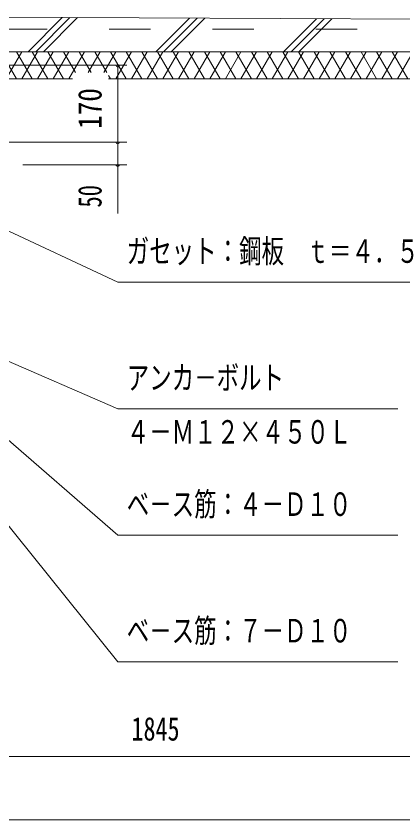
# Model space of a CAD drawing. Units: millimetres, scale not verified. Extents: x -31992 to 32005, y -14700 to 14700.
# Drawn here: x 24473 to 27469, y -4592 to 1634 of the extents above; entities that cross this region are included whole.
import ezdxf
from ezdxf.enums import TextEntityAlignment as Align

# ---------------------------------------------------------------- set-up
doc = ezdxf.new("R2010")
doc.units = ezdxf.units.MM
doc.header["$LTSCALE"] = 80
doc.linetypes.add('USER2', pattern=[10, 4, -6])
for name, color, linetype, lineweight in [('0-6_2-02BOLD', 7, 'Continuous', 18), ('0-7_2-12HIDDEN', 3, 'USER2', 18), ('0-A_2-52DIM', 3, 'Continuous', 18), ('0-B_2-62HATCH', 2, 'Continuous', 18)]:
    doc.layers.add(name, color=color, linetype=linetype, lineweight=lineweight)
doc.styles.add('ＭＳ ゴシック', font='')
doc.styles.get('ＭＳ ゴシック').set_extended_font_data('MS Gothic')

msp = doc.modelspace()

# ---------------------------------------------------------------- linework, layer by layer
at = {"layer": '0-6_2-02BOLD'}
for p, q in [((22563.8, 1634.25), (28865.37, 1602.9)), ((23230.37, 1357.9), (28865.37, 1357.9)), ((23230.37, 1147.9), (24910.37, 1147.9)), ((25190.37, 1147.9), (28865.37, 1147.9))]:
    msp.add_line(p, q, dxfattribs=at)
at = {"layer": '0-7_2-12HIDDEN'}
msp.add_line((14795.37, 1532.9), (28865.37, 1532.9), dxfattribs=at)
at = {"layer": '0-A_2-52DIM'}
for p, q in [((22540.87, 1252.9), (25330.37, 1252.9)), ((25274.37, 1252.9), (25246.37, 1252.9)), ((25260.37, 104.9), (25260.37, 1252.9)), ((25260.37, -427.1), (22709.37, 767.96)), ((22540.87, 657.9), (25330.37, 657.9)), ((25274.37, 657.9), (25246.37, 657.9)), ((24525.37, 482.9), (25330.37, 482.9)), ((25274.37, 482.9), (25246.37, 482.9)), ((25260.37, -1407.1), (22647.14, -272.9)), ((25260.37, -427.1), (28060.37, -427.1)), ((25260.37, -3367.1), (23409.08, -1064.65)), ((25260.37, -2387.1), (23778.55, -1100.3)), ((27430.37, -1407.1), (25260.37, -1407.1)), ((25260.37, -2387.1), (27430.37, -2387.1)), ((25260.37, -3367.1), (27430.37, -3367.1)), ((28865.37, -4102.1), (14795.37, -4102.1)), ((14795.37, -4592.1), (28865.37, -4592.1))]:
    msp.add_line(p, q, dxfattribs=at)
for centre in [(25260.37, 1252.9), (25260.37, 657.9), (25260.37, 482.9)]:
    msp.add_arc(centre, 14, 180, 0, dxfattribs=at)
at = {"layer": '0-B_2-62HATCH'}
for p, q in [((24565.83, 1357.9), (24830.9, 1622.97)), ((24625.23, 1357.9), (24890, 1622.68)), ((24684.62, 1357.9), (24949.1, 1622.39)), ((25555.78, 1357.9), (25815.94, 1618.07)), ((25615.17, 1357.9), (25875.05, 1617.78)), ((25674.57, 1357.9), (25934.15, 1617.49)), ((26545.73, 1357.9), (26801, 1613.17)), ((26605.12, 1357.9), (26860.09, 1612.88)), ((26664.52, 1357.9), (26919.2, 1612.59)), ((24477.52, 1147.9), (24356.27, 1357.9)), ((24396.69, 1147.9), (24517.93, 1357.9)), ((24598.76, 1147.9), (24477.52, 1357.9)), ((24517.93, 1147.9), (24639.17, 1357.9)), ((24720, 1147.9), (24598.76, 1357.9)), ((24639.17, 1147.9), (24760.42, 1357.9)), ((24841.25, 1147.9), (24720, 1357.9)), ((24760.42, 1147.9), (24881.66, 1357.9)), ((24934.54, 1196.31), (24841.25, 1357.9)), ((24881.66, 1147.9), (25002.9, 1357.9)), ((25055.79, 1196.31), (24962.49, 1357.9)), ((25030.86, 1196.31), (25124.15, 1357.9)), ((25177.03, 1196.31), (25083.73, 1357.9)), ((25152.1, 1196.31), (25245.39, 1357.9)), ((25326.22, 1147.9), (25204.98, 1357.9)), ((25245.39, 1147.9), (25366.64, 1357.9)), ((25447.47, 1147.9), (25326.22, 1357.9)), ((25366.64, 1147.9), (25487.88, 1357.9)), ((25568.71, 1147.9), (25447.47, 1357.9)), ((25487.88, 1147.9), (25609.12, 1357.9)), ((25689.95, 1147.9), (25568.71, 1357.9)), ((25609.12, 1147.9), (25730.36, 1357.9)), ((25811.2, 1147.9), (25689.95, 1357.9)), ((25730.37, 1147.9), (25851.61, 1357.9)), ((25932.44, 1147.9), (25811.2, 1357.9)), ((25851.61, 1147.9), (25972.85, 1357.9)), ((26053.68, 1147.9), (25932.44, 1357.9)), ((25972.85, 1147.9), (26094.1, 1357.9)), ((26174.93, 1147.9), (26053.69, 1357.9)), ((26094.1, 1147.9), (26215.35, 1357.9)), ((26296.17, 1147.9), (26174.93, 1357.9)), ((26215.35, 1147.9), (26336.58, 1357.9)), ((26417.41, 1147.9), (26296.17, 1357.9)), ((26336.58, 1147.9), (26457.83, 1357.9)), ((26538.66, 1147.9), (26417.42, 1357.9)), ((26457.83, 1147.9), (26579.07, 1357.9)), ((26659.9, 1147.9), (26538.66, 1357.9)), ((26579.07, 1147.9), (26700.32, 1357.9)), ((26781.15, 1147.9), (26659.9, 1357.9)), ((26700.32, 1147.9), (26821.56, 1357.9)), ((26902.39, 1147.9), (26781.15, 1357.9)), ((26821.56, 1147.9), (26942.8, 1357.9)), ((27023.63, 1147.9), (26902.39, 1357.9)), ((26942.8, 1147.9), (27064.05, 1357.9)), ((27144.88, 1147.9), (27023.63, 1357.9)), ((27064.05, 1147.9), (27185.29, 1357.9)), ((27266.12, 1147.9), (27144.88, 1357.9)), ((27185.29, 1147.9), (27306.54, 1357.9)), ((27387.37, 1147.9), (27266.12, 1357.9)), ((27306.53, 1147.9), (27427.78, 1357.9)), ((27508.61, 1147.9), (27387.37, 1357.9)), ((27427.78, 1147.9), (27549.03, 1357.9)), ((25204.98, 1147.9), (25190.37, 1173.2))]:
    msp.add_line(p, q, dxfattribs=at)

# ---------------------------------------------------------------- texts
at = {"layer": '0-A_2-52DIM', "color": 7, "style": 'ＭＳ ゴシック'}
for s, width, p in [('170', 0.85, (25190.37, 760.12)), ('50', 0.7, (25190.37, 151.5))]:
    msp.add_text(s, height=182.3, rotation=90, dxfattribs=dict(at, width=width)).set_placement(p, align=Align.BOTTOM_LEFT)
for s, width, p in [('ガセット：鋼板\u3000ｔ＝４．５', 0.7, (25330.37, -332.23)), ('アンカ－ボルト', 0.7, (25330.37, -1312.23)), ('４－Ｍ１２×４５０Ｌ', 0.7, (25330.37, -1732.23)), ('ベ－ス筋：４－Ｄ１０', 0.7, (25330.37, -2292.23)), ('ベ－ス筋：７－Ｄ１０', 0.7, (25330.37, -3272.23)), ('1845', 0.75, (25367.5, -4032.1))]:
    msp.add_text(s, height=182.3, dxfattribs=dict(at, width=width)).set_placement(p, align=Align.BOTTOM_LEFT)

doc.saveas('drawing.dxf')
